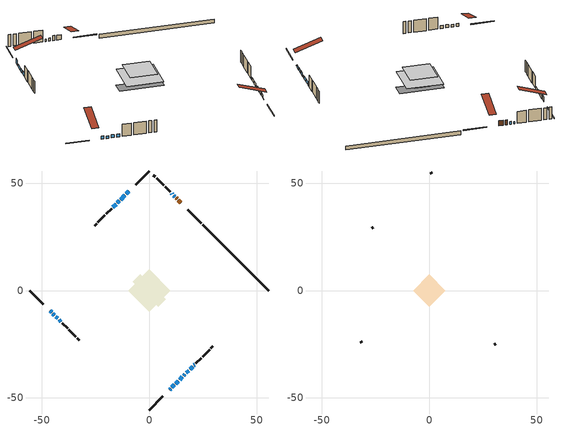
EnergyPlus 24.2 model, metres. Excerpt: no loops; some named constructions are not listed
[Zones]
conditioned space
 floor outside (Floor1 construction): -0.61,0 0,0.61 0.61,0 0,-0.61 z0.15
 floor outside (Floor2 construction): -3.97,0 0,3.97 3.97,0 0,-3.97 z0.15
 floor adiabatic (AdiabaticFloorConstruction): -9.87,0 0,9.87 9.87,0 0,-9.87 z2.59
 floor foundation (Slab1 construction): -7.68,4.13 -4.13,7.68 7.68,-4.13 4.13,-7.68 z-1.37
 wall outside (RimJoist1 construction): 0,-55.63 6.3,-49.34 / -55.63,0 -49.34,-6.3 / 0,55.63 -6.3,49.34 / 24.26,31.37 17.97,37.66 z0.15:0.45
 wall outside (AdiabaticWallConstruction 1): 14.74,40.89 13.61,42.03 / 12.95,42.68 12.53,43.1 z0.15:2.18
 wall outside (AdiabaticWallConstruction): 9.52,-46.11 9.9,-45.73 z0.15:0.36; -46.11,-9.52 -45.5,-10.14 / 10.55,-45.08 11.65,-43.98 / 12.31,-43.33 13.47,-42.16 / -13.94,41.69 -14.8,40.83 / -15.46,40.17 -16.9,38.74 / 17.25,-38.38 18.35,-37.28 / 19.01,-36.63 20.17,-35.46 / -41.98,-13.65 -41.12,-14.51 z0.15:1.37; -9.52,46.11 -10.65,44.98 z0.15:2.23; -11.31,44.32 -13.28,42.35 / -44.84,-10.79 -44.14,-11.49 z0.15:1.14; 14.13,-41.51 15.4,-40.23 / -43.48,-12.15 -42.64,-13 / 11.87,43.76 11.46,44.18 z0.15:1.35; 16.06,-39.57 16.6,-39.03 z0.15:0.91; 10.8,44.83 10.42,45.21 z0.15:1.04; 20.83,-34.81 21.08,-34.55 z0.15:1.29
 wall outside (Wall1 construction): 21.74,-33.9 24.15,-31.48 / -40.46,-15.17 -38.05,-17.58 / -17.55,38.08 -19.96,35.67 / 9.77,45.87 7.36,48.28 z0.15:5.03
 wall outside (Wall2 construction): 24.81,-30.83 28.07,-27.56 / -37.39,-18.24 -34.13,-21.51 / -20.62,35.01 -23.89,31.75 / 6.7,48.93 3.43,52.2 z0.15:5.03
 wall outside (Wall3 construction): 28.73,-26.9 29.62,-26.02 / -33.47,-22.16 -32.58,-23.05 / -24.55,31.09 -25.43,30.2 / 2.77,52.86 1.89,53.74 z0.15:5.03
 wall foundation (FoundationWall1 construction): 55.63,0 24.92,30.71 z-1.37:0.15
 window (WindowConstruction 16): 9.52,-46.11 9.9,-45.74 z0.15:0.35
 window (WindowConstruction 6): -46.11,-9.52 -45.5,-10.14 z0.15:1.37
 window (WindowConstruction 7): -9.52,46.11 -10.65,44.98 z0.15:2.23
 window (WindowConstruction 8): -11.31,44.32 -13.28,42.35 z0.15:1.14
 window (WindowConstruction 9): 10.55,-45.08 11.65,-43.98 z0.15:1.37
 window (WindowConstruction 10): 12.31,-43.33 13.47,-42.16 z0.15:1.37
 window (WindowConstruction 11): 14.13,-41.51 15.4,-40.23 z0.15:1.34
 window (WindowConstruction 12): 16.06,-39.57 16.6,-39.03 z0.15:0.91
 window (WindowConstruction 13): -44.84,-10.79 -44.14,-11.49 z0.15:1.14
 window (WindowConstruction): -13.94,41.69 -14.8,40.83 z0.15:1.37
 window (WindowConstruction 14): -43.48,-12.15 -42.64,-12.99 z0.15:1.34
 window (WindowConstruction 15): 11.87,43.76 11.46,44.17 z0.15:1.34
 window (WindowConstruction 17): 10.8,44.83 10.43,45.21 z0.15:1.04
 window (WindowConstruction 1): -15.46,40.17 -16.89,38.74 z0.15:1.37
 window (WindowConstruction 2): 17.26,-38.38 18.35,-37.28 z0.15:1.37
 window (WindowConstruction 3): 19.01,-36.63 20.17,-35.46 z0.15:1.37
 window (WindowConstruction 4): 20.83,-34.81 21.08,-34.55 z0.15:1.29
 window (WindowConstruction 5): -41.98,-13.65 -41.12,-14.51 z0.15:1.37
 door (Door): 14.74,40.89 13.61,42.03 z0.15:2.18
 door (Door 1): 12.95,42.68 12.53,43.1 z0.15:2.18
 ceiling adiabatic (AdiabaticFloorConstruction): 0,-9.87 9.87,0 0,9.87 -9.87,0 z2.59
attic - vented
 floor to conditioned space (Floor3 construction Reversed): -7.45,0 0,7.45 7.45,0 0,-7.45 z5.03
 wall outside (Wall4 construction): 30.27,-25.36 30.85,-24.79 / -31.93,-23.71 -31.35,-24.28 / -26.09,29.55 -26.66,28.97 / 1.23,54.4 0.66,54.98 z0.15:5.03
 roof outside (Roof1 construction): 8.86,-46.77,5.03 1.61,-39.51,8.45 -0.3,-41.43,8.45 6.95,-48.68,5.03; -46.77,-8.86,5.03 -39.51,-1.61,8.45 -41.43,0.3,8.45 -48.68,-6.95,5.03; -8.86,46.77,5.03 -1.61,39.51,8.45 0.3,41.43,8.45 -6.95,48.68,5.03; 15.4,40.23,5.03 8.14,32.98,8.45 10.06,31.07,8.45 17.31,38.32,5.03
[Material] Roughness=Rough; Thermal Absorptance=0.9
Name | Thickness {m} | Conductivity {W/m-K} | Density {kg/m3} | Specific Heat {J/kg-K} | Solar Absorptance | Visible Absorptance
ceiling loosefill ins | 0.254 | 0.0480833 | 16.02 | 1046.75 | 0.7 | 0.7
ceiling stud and cavity | 0.1397 | 0.114319 | 65.682 | 1177.47 | 0.7 | 0.7
gypsum board | 0.0127 | 0.160291 | 801 | 837.4 | 0.6 | 0.6
[Construction]
Floor3 construction: ceiling loosefill ins, ceiling stud and cavity, gypsum board
[EnergyManagementSystem:Program]
infil_program: Set p_m = 0.14; Set p_s = 0.22; Set s_m = 270; Set s_s = 370; Set z_m = 9.99744; Set z_s = 3.3766069385391626; Set f_t = (((s_m/z_m)^p_m)*((z_s/s_s)^p_s)); Set Tdiff = tin_s-tout_s; Set dT = @Abs Tdiff; Set c = 0.0334; Set Cs = 0.0767; Set Cw = 0.1534; Set n = 0.65; Set sft = (f_t*0.54); Set temp1 = ((c*Cw)*((sft*site_vw_s)^(2*n)))^2; Set Qinf = (((c*Cs*(dT^n))^2)+temp1)^0.5; Set Qinf = (@Max Qinf 0); Set mech_vent_house_fan_sensible_load_act = 0.0; Set mech_vent_house_fan_latent_load_act = 0.0; Set OASupInPb = out_pb_s; Set OASupInTemp = tout_s; Set OASupInW = out_wt_s; Set OASupRho = (@RhoAirFnPbTdbW OASupInPb OASupInTemp OASupInW); Set OASupCp = (@CpAirFnW OASupInW); Set OASupInEnth = (@HFnTdbW OASupInTemp OASupInW); Set ZoneTemp = tin_s; Set ZoneW = win_s; Set ZoneCp = (@CpAirFnW ZoneW); Set ZoneAirEnth = (@HFnTdbW ZoneTemp ZoneW); Set mech_vent_house_fan_cfis_act = 0.0; Set QWHV_cfis_sup = 0.0; Set QWHV_cfis_suppl_sup = 0.0; Set QWHV_cfis_suppl_exh = 0.0; Set Qrange = 0; Set Qrange = Qrange + 0.075 * mech_vent_range_fan_0_sch_s; Set Qbath = 0; Set Qbath = Qbath + 0.033 * mech_vent_bath_fan_0_sch_s; Set Qdryer = 0; Set Qdryer = Qdryer + 0.00308 * clothes_dryer_exhaust_0_sch_s; Set QWHV_sup = 0.00933; Set QWHV_exh = 0.00933; Set Qsupply = QWHV_sup + QWHV_cfis_sup + QWHV_cfis_suppl_sup; Set Qexhaust = Qrange + Qbath + Qdryer + QWHV_exh + QWHV_cfis_suppl_exh; Set Qfan = (@Max Qexhaust Qsupply); Set Qducts = 0; If Qducts < 0; Set Qsupply = Qsupply - Qducts; Else; Set Qexhaust = Qexhaust + Qducts; EndIf; Set Qfan_with_ducts = (@Max Qexhaust Qsupply); Set Qimb = (@Abs (Qsupply - Qexhaust)); If Qinf + Qimb > 0; Set Qtot = Qfan_with_ducts + (Qinf^2) / (Qinf + Qimb); Else; Set Qtot = Qfan_with_ducts; EndIf; Set Qinf_adj = Qtot - Qfan; Set infil_flow_act = Qinf_adj; Set infil_program_Qinf = Qinf_adj; Set infil_program_Qfan = Qfan; Set Qload = Qfan; Set Effectiveness_Sens = 0.0; Set Effectiveness_Lat = 0.0; Set Fan_MFR = Qload * OASupRho; Set ZoneInEnth = OASupInEnth; Set ZoneInTemp = OASupInTemp; If Qload > 0; Set Effectiveness_Sens = Effectiveness_Sens + 0.0093 / Qload * 0.7593076041577603; Set Effectiveness_Lat = Effectiveness_Lat + 0.0093 / Qload * 0.0; EndIf; Set ERVCpMin = (@Min OASupCp ZoneCp); Set ERVSupOutTemp = OASupInTemp + ERVCpMin/OASupCp * Effectiveness_Sens * (ZoneTemp - OASupInTemp); Set ERVSupOutW = OASupInW + ERVCpMin/OASupCp * Effectiveness_Lat * (ZoneW - OASupInW); Set ERVSupOutEnth = (@HFnTdbW ERVSupOutTemp ERVSupOutW); Set ERVSensHeatTrans = Fan_MFR * OASupCp * (ERVSupOutTemp - OASupInTemp); Set ERVTotalHeatTrans = Fan_MFR * (ERVSupOutEnth - OASupInEnth); Set ERVLatHeatTrans = ERVTotalHeatTrans - ERVSensHeatTrans; Set ZoneInEnth = ERVSupOutEnth; Set ZoneInTemp = ERVSupOutTemp; Set FanTotalToCond = Fan_MFR * (ZoneInEnth - ZoneAirEnth); Set FanSensToCond = Fan_MFR * ZoneCp * (ZoneInTemp - ZoneTemp); Set FanLatToCond = FanTotalToCond - FanSensToCond; Set mech_vent_house_fan_sensible_load_act = mech_vent_house_fan_sensible_load_act + FanSensToCond; Set mech_vent_house_fan_latent_load_act = mech_vent_house_fan_latent_load_act + FanLatToCond
total_airflows_program: Set total_infil_flow_rate = 0; Set total_mechvent_flow_rate = 0; Set total_natvent_flow_rate = 0; Set total_whf_flow_rate = 0; Set total_infil_flow_rate = total_infil_flow_rate + (infil_program_Qinf * 1); Set total_mechvent_flow_rate = total_mechvent_flow_rate + (infil_program_Qfan * 1); Set total_natvent_flow_rate = total_natvent_flow_rate + (natural_vent_program_Qnv * 1); Set total_whf_flow_rate = total_whf_flow_rate + (natural_vent_program_Qwhf * 1)
total_loads_program: Set loads_htg_tot = 0; Set loads_clg_tot = 0; If htg_load_cond > 0; Set loads_htg_tot = loads_htg_tot + (htg_load_cond - clg_load_cond) * 1.0; EndIf; Set loads_htg_tot = (@Max loads_htg_tot 0); If clg_load_cond > 0; Set loads_clg_tot = loads_clg_tot + (clg_load_cond - htg_load_cond) * 0.0; EndIf; Set loads_clg_tot = (@Max loads_clg_tot 0)
unmet_hours_program: Set htg_unmet_hours = 0; Set clg_unmet_hours = 0; Set unit_htg_unmet_hours = 0; If ((DayOfYear >= 1) && (DayOfYear <= 365)); Set unit_htg_unmet_hours = unit_htg_unmet_hours + conditioned_space_htg_unmet_s; If unit_htg_unmet_hours > htg_unmet_hours; Set htg_unmet_hours = unit_htg_unmet_hours; EndIf; EndIf
water_heater_EC_adj: If WarmupFlag == 0; Set dhw_e_cons = water_heater_energy + water_heater_on_cycle_parasitic + water_heater_off_cycle_parasitic; Set water_heater_ec_adj_act = 0.0 * dhw_e_cons / 1; EndIf
[EnergyManagementSystem:ProgramCallingManager]
component_loads_program_calling_manager: EndOfZoneTimestepAfterZoneReporting; component_loads_program
fridge_schedule_program_calling_manager: BeginZoneTimestepAfterInitHeatBalance; fridge_schedule_program
furnace_supply_fan_disaggregate_program_calling_manager: EndOfSystemTimestepBeforeHVACReporting; furnace_supply_fan_disaggregate_program
infil_program_calling_manager: BeginZoneTimestepAfterInitHeatBalance; infil_program
natural_vent_program_calling_manager: BeginZoneTimestepAfterInitHeatBalance; natural_vent_program
total_airflows_program_calling_manager: EndOfZoneTimestepAfterZoneReporting; total_airflows_program
total_loads_program_calling_manager: EndOfZoneTimestepAfterZoneReporting; total_loads_program
unmet_hours_program_calling_manager: EndOfZoneTimestepBeforeZoneReporting; unmet_hours_program
water_heater_EC_adj_ProgramManager: EndOfSystemTimestepBeforeHVACReporting; water_heater_EC_adj
[EnergyManagementSystem:OutputVariable] Type of Data in Variable=Summed
Name | EMS Variable | Update Frequency | EMS Program or Subroutine | Units
furnace supply fan disaggregate htg primary | furnace_supply_fan_primary_htg | SystemTimestep | furnace_supply_fan_disaggregate_program | J
loads_htg_tot_peakload_outvar; loads_htg_tot_annual_outvar; Energy Management System Output Variable 1; Energy Management System Output Variable 45 | loads_htg_tot | ZoneTimestep | total_loads_program | J
loads_clg_tot_peakload_outvar; loads_clg_tot_annual_outvar; Energy Management System Output Variable 2; Energy Management System Output Variable 46 | loads_clg_tot | ZoneTimestep | total_loads_program | J
htg_unmet_hours_annual_outvar; Energy Management System Output Variable 3 | htg_unmet_hours | ZoneTimestep | unmet_hours_program | hr
clg_unmet_hours_annual_outvar; Energy Management System Output Variable 4 | clg_unmet_hours | ZoneTimestep | unmet_hours_program | hr
loads_htg_roofs_annual_outvar; Energy Management System Output Variable 5 | loads_htg_roofs | ZoneTimestep | component_loads_program | J
loads_htg_ceilings_annual_outvar; Energy Management System Output Variable 6 | loads_htg_ceilings | ZoneTimestep | component_loads_program | J
loads_htg_walls_annual_outvar; Energy Management System Output Variable 7 | loads_htg_walls | ZoneTimestep | component_loads_program | J
loads_htg_rim_joists_annual_outvar; Energy Management System Output Variable 8 | loads_htg_rim_joists | ZoneTimestep | component_loads_program | J
loads_htg_foundation_walls_annual_outvar; Energy Management System Output Variable 9 | loads_htg_foundation_walls | ZoneTimestep | component_loads_program | J
loads_htg_doors_annual_outvar; Energy Management System Output Variable 10 | loads_htg_doors | ZoneTimestep | component_loads_program | J
loads_htg_windows_conduction_annual_outvar; Energy Management System Output Variable 11 | loads_htg_windows_conduction | ZoneTimestep | component_loads_program | J
loads_htg_windows_solar_annual_outvar; Energy Management System Output Variable 12 | loads_htg_windows_solar | ZoneTimestep | component_loads_program | J
loads_htg_skylights_conduction_annual_outvar; Energy Management System Output Variable 13 | loads_htg_skylights_conduction | ZoneTimestep | component_loads_program | J
loads_htg_skylights_solar_annual_outvar; Energy Management System Output Variable 14 | loads_htg_skylights_solar | ZoneTimestep | component_loads_program | J
loads_htg_floors_annual_outvar; Energy Management System Output Variable 15 | loads_htg_floors | ZoneTimestep | component_loads_program | J
loads_htg_slabs_annual_outvar; Energy Management System Output Variable 16 | loads_htg_slabs | ZoneTimestep | component_loads_program | J
loads_htg_internal_mass_annual_outvar; Energy Management System Output Variable 17 | loads_htg_internal_mass | ZoneTimestep | component_loads_program | J
loads_htg_infil_annual_outvar; Energy Management System Output Variable 18 | loads_htg_infil | ZoneTimestep | component_loads_program | J
loads_htg_natvent_annual_outvar; Energy Management System Output Variable 19 | loads_htg_natvent | ZoneTimestep | component_loads_program | J
loads_htg_mechvent_annual_outvar; Energy Management System Output Variable 20 | loads_htg_mechvent | ZoneTimestep | component_loads_program | J
loads_htg_whf_annual_outvar; Energy Management System Output Variable 21 | loads_htg_whf | ZoneTimestep | component_loads_program | J
loads_htg_ducts_annual_outvar; Energy Management System Output Variable 22 | loads_htg_ducts | ZoneTimestep | component_loads_program | J
loads_htg_intgains_annual_outvar; Energy Management System Output Variable 23 | loads_htg_intgains | ZoneTimestep | component_loads_program | J
loads_htg_lighting_annual_outvar; Energy Management System Output Variable 24 | loads_htg_lighting | ZoneTimestep | component_loads_program | J
loads_clg_roofs_annual_outvar; Energy Management System Output Variable 25 | loads_clg_roofs | ZoneTimestep | component_loads_program | J
loads_clg_ceilings_annual_outvar; Energy Management System Output Variable 26 | loads_clg_ceilings | ZoneTimestep | component_loads_program | J
loads_clg_walls_annual_outvar; Energy Management System Output Variable 27 | loads_clg_walls | ZoneTimestep | component_loads_program | J
loads_clg_rim_joists_annual_outvar; Energy Management System Output Variable 28 | loads_clg_rim_joists | ZoneTimestep | component_loads_program | J
loads_clg_foundation_walls_annual_outvar; Energy Management System Output Variable 29 | loads_clg_foundation_walls | ZoneTimestep | component_loads_program | J
loads_clg_doors_annual_outvar; Energy Management System Output Variable 30 | loads_clg_doors | ZoneTimestep | component_loads_program | J
loads_clg_windows_conduction_annual_outvar; Energy Management System Output Variable 31 | loads_clg_windows_conduction | ZoneTimestep | component_loads_program | J
loads_clg_windows_solar_annual_outvar; Energy Management System Output Variable 32 | loads_clg_windows_solar | ZoneTimestep | component_loads_program | J
loads_clg_skylights_conduction_annual_outvar; Energy Management System Output Variable 33 | loads_clg_skylights_conduction | ZoneTimestep | component_loads_program | J
loads_clg_skylights_solar_annual_outvar; Energy Management System Output Variable 34 | loads_clg_skylights_solar | ZoneTimestep | component_loads_program | J
loads_clg_floors_annual_outvar; Energy Management System Output Variable 35 | loads_clg_floors | ZoneTimestep | component_loads_program | J
loads_clg_slabs_annual_outvar; Energy Management System Output Variable 36 | loads_clg_slabs | ZoneTimestep | component_loads_program | J
loads_clg_internal_mass_annual_outvar; Energy Management System Output Variable 37 | loads_clg_internal_mass | ZoneTimestep | component_loads_program | J
loads_clg_infil_annual_outvar; Energy Management System Output Variable 38 | loads_clg_infil | ZoneTimestep | component_loads_program | J
loads_clg_natvent_annual_outvar; Energy Management System Output Variable 39 | loads_clg_natvent | ZoneTimestep | component_loads_program | J
loads_clg_mechvent_annual_outvar; Energy Management System Output Variable 40 | loads_clg_mechvent | ZoneTimestep | component_loads_program | J
loads_clg_whf_annual_outvar; Energy Management System Output Variable 41 | loads_clg_whf | ZoneTimestep | component_loads_program | J
loads_clg_ducts_annual_outvar; Energy Management System Output Variable 42 | loads_clg_ducts | ZoneTimestep | component_loads_program | J
loads_clg_intgains_annual_outvar; Energy Management System Output Variable 43 | loads_clg_intgains | ZoneTimestep | component_loads_program | J
loads_clg_lighting_annual_outvar; Energy Management System Output Variable 44 | loads_clg_lighting | ZoneTimestep | component_loads_program | J
[Schedule:Day:Interval]
interior lighting schedule day: No, 01:00, 0.108182, 04:00, 0.0901515, 05:00, 0.0991667, 06:00, 0.162273, 07:00, 0.270455, 08:00, 0.342576, 10:00, 0.369621, 11:00, 0.351591, 12:00, 0.333561, 13:00, 0.324545, 14:00, 0.31553, 15:00, 0.333561, 16:00, 0.369621, 17:00, 0.450758, 18:00, 0.585985, 19:00, 0.775303, 20:00, 0.955606, 21:00, 0.991667, 22:00, 0.712197, 23:00, 0.360606, 24:00, 0.162273
interior lighting schedule day 1: No, 01:00, 0.100909, 04:00, 0.0840909, 05:00, 0.0925, 06:00, 0.151364, 07:00, 0.252273, 08:00, 0.319545, 10:00, 0.344773, 11:00, 0.327955, 12:00, 0.311136, 13:00, 0.302727, 14:00, 0.294318, 15:00, 0.311136, 16:00, 0.344773, 17:00, 0.420455, 18:00, 0.546591, 19:00, 0.723182, 20:00, 0.891364, 21:00, 0.925, 22:00, 0.664318, 23:00, 0.336364, 24:00, 0.151364
interior lighting schedule day 2: No, 01:00, 0.0927273, 04:00, 0.0772727, 05:00, 0.085, 06:00, 0.139091, 07:00, 0.231818, 08:00, 0.293636, 10:00, 0.316818, 11:00, 0.301364, 12:00, 0.285909, 13:00, 0.278182, 14:00, 0.270455, 15:00, 0.285909, 16:00, 0.316818, 17:00, 0.386364, 18:00, 0.502273, 19:00, 0.664545, 20:00, 0.819091, 21:00, 0.85, 22:00, 0.610455, 23:00, 0.309091, 24:00, 0.139091
interior lighting schedule day 3: No, 01:00, 0.0845455, 04:00, 0.0704545, 05:00, 0.0775, 06:00, 0.126818, 07:00, 0.211364, 08:00, 0.267727, 10:00, 0.288864, 11:00, 0.274773, 12:00, 0.260682, 13:00, 0.253636, 14:00, 0.246591, 15:00, 0.260682, 16:00, 0.288864, 17:00, 0.352273, 18:00, 0.457955, 19:00, 0.605909, 20:00, 0.746818, 21:00, 0.775, 22:00, 0.556591, 23:00, 0.281818, 24:00, 0.126818
interior lighting schedule day 4: No, 01:00, 0.0763636, 04:00, 0.0636364, 05:00, 0.07, 06:00, 0.114545, 07:00, 0.190909, 08:00, 0.241818, 10:00, 0.260909, 11:00, 0.248182, 12:00, 0.235455, 13:00, 0.229091, 14:00, 0.222727, 15:00, 0.235455, 16:00, 0.260909, 17:00, 0.318182, 18:00, 0.413636, 19:00, 0.547273, 20:00, 0.674545, 21:00, 0.7, 22:00, 0.502727, 23:00, 0.254545, 24:00, 0.114545
interior lighting schedule day 5: No, 01:00, 0.0727273, 04:00, 0.0606061, 05:00, 0.0666667, 06:00, 0.109091, 07:00, 0.181818, 08:00, 0.230303, 10:00, 0.248485, 11:00, 0.236364, 12:00, 0.224242, 13:00, 0.218182, 14:00, 0.212121, 15:00, 0.224242, 16:00, 0.248485, 17:00, 0.30303, 18:00, 0.393939, 19:00, 0.521212, 20:00, 0.642424, 21:00, 0.666667, 22:00, 0.478788, 23:00, 0.242424, 24:00, 0.109091
interior lighting schedule day 6: No, 01:00, 0.0745455, 04:00, 0.0621212, 05:00, 0.0683333, 06:00, 0.111818, 07:00, 0.186364, 08:00, 0.236061, 10:00, 0.254697, 11:00, 0.242273, 12:00, 0.229848, 13:00, 0.223636, 14:00, 0.217424, 15:00, 0.229848, 16:00, 0.254697, 17:00, 0.310606, 18:00, 0.403788, 19:00, 0.534242, 20:00, 0.658485, 21:00, 0.683333, 22:00, 0.490758, 23:00, 0.248485, 24:00, 0.111818
interior lighting schedule day 7: No, 01:00, 0.08, 04:00, 0.0666667, 05:00, 0.0733333, 06:00, 0.12, 07:00, 0.2, 08:00, 0.253333, 10:00, 0.273333, 11:00, 0.26, 12:00, 0.246667, 13:00, 0.24, 14:00, 0.233333, 15:00, 0.246667, 16:00, 0.273333, 17:00, 0.333333, 18:00, 0.433333, 19:00, 0.573333, 20:00, 0.706667, 21:00, 0.733333, 22:00, 0.526667, 23:00, 0.266667, 24:00, 0.12
interior lighting schedule day 8: No, 01:00, 0.0890909, 04:00, 0.0742424, 05:00, 0.0816667, 06:00, 0.133636, 07:00, 0.222727, 08:00, 0.282121, 10:00, 0.304394, 11:00, 0.289545, 12:00, 0.274697, 13:00, 0.267273, 14:00, 0.259848, 15:00, 0.274697, 16:00, 0.304394, 17:00, 0.371212, 18:00, 0.482576, 19:00, 0.638485, 20:00, 0.78697, 21:00, 0.816667, 22:00, 0.586515, 23:00, 0.29697, 24:00, 0.133636
interior lighting schedule day 9: No, 01:00, 0.0972727, 04:00, 0.0810606, 05:00, 0.0891667, 06:00, 0.145909, 07:00, 0.243182, 08:00, 0.30803, 10:00, 0.332348, 11:00, 0.316136, 12:00, 0.299924, 13:00, 0.291818, 14:00, 0.283712, 15:00, 0.299924, 16:00, 0.332348, 17:00, 0.405303, 18:00, 0.526894, 19:00, 0.697121, 20:00, 0.859242, 21:00, 0.891667, 22:00, 0.640379, 23:00, 0.324242, 24:00, 0.145909
interior lighting schedule day 10: No, 01:00, 0.105455, 04:00, 0.0878788, 05:00, 0.0966667, 06:00, 0.158182, 07:00, 0.263636, 08:00, 0.333939, 10:00, 0.360303, 11:00, 0.342727, 12:00, 0.325152, 13:00, 0.316364, 14:00, 0.307576, 15:00, 0.325152, 16:00, 0.360303, 17:00, 0.439394, 18:00, 0.571212, 19:00, 0.755758, 20:00, 0.931515, 21:00, 0.966667, 22:00, 0.694242, 23:00, 0.351515, 24:00, 0.158182
interior lighting schedule day 11: No, 01:00, 0.109091, 04:00, 0.0909091, 05:00, 0.1, 06:00, 0.163636, 07:00, 0.272727, 08:00, 0.345455, 10:00, 0.372727, 11:00, 0.354545, 12:00, 0.336364, 13:00, 0.327273, 14:00, 0.318182, 15:00, 0.336364, 16:00, 0.372727, 17:00, 0.454545, 18:00, 0.590909, 19:00, 0.781818, 20:00, 0.963636, 21:00, 1, 22:00, 0.718182, 23:00, 0.363636, 24:00, 0.163636
interior lighting schedule default day; occupants schedule default day; clothes dryer schedule default day; cooking range schedule default day; mech vent bath fan 0 schedule default day; mech vent range fan 0 schedule default day; misc plug loads schedule default day; general water use schedule default day; clothes dryer exhaust 0 schedule default day; cooling season schedule day; cooling season schedule day 2; cooling season schedule default day; exterior lighting schedule default day; natural vent schedule default day: No, 24:00, 0
occupants schedule day: No, 05:00, 0.426829, 06:00, 0.719512, 07:00, 1, 08:00, 0.670732, 09:00, 0.329268, 14:00, 0.170732, 15:00, 0.231707, 16:00, 0.329268, 17:00, 0.5, 18:00, 0.670732, 19:00, 0.829268, 21:00, 1, 22:00, 0.853659, 23:00, 0.646341, 24:00, 0.426829
clothes dryer schedule day; clothes dryer exhaust 0 schedule day: No, 01:00, 0.123457, 02:00, 0.0740741, 03:00, 0.0493827, 04:00, 0.0246914, 05:00, 0.0493827, 06:00, 0.0740741, 07:00, 0.197531, 08:00, 0.395062, 09:00, 0.592593, 10:00, 0.839506, 11:00, 0.962963, 12:00, 1, 13:00, 0.91358, 14:00, 0.82716, 15:00, 0.716049, 16:00, 0.753086, 17:00, 0.679012, 18:00, 0.666667, 20:00, 0.62963, 21:00, 0.641975, 22:00, 0.666667, 23:00, 0.54321, 24:00, 0.296296
cooking range schedule day: No, 05:00, 0.0597015, 06:00, 0.11194, 07:00, 0.171642, 08:00, 0.291045, 11:00, 0.343284, 12:00, 0.402985, 13:00, 0.462687, 14:00, 0.343284, 15:00, 0.291045, 16:00, 0.402985, 17:00, 0.567164, 18:00, 1, 19:00, 0.850746, 20:00, 0.432836, 21:00, 0.291045, 22:00, 0.231343, 23:00, 0.171642, 24:00, 0.11194
mech vent bath fan 0 schedule day: No, 07:00, 0, 08:00, 1, 09:00, 0.2, 24:00, 0
mech vent range fan 0 schedule day: No, 18:00, 0, 19:00, 1, 20:00, 0.2, 24:00, 0
misc plug loads schedule day: No, 06:00, 0.705882, 07:00, 0.745098, 08:00, 0.803922, 15:00, 0.823529, 16:00, 0.862745, 17:00, 0.921569, 18:00, 0.980392, 19:00, 1, 20:00, 0.980392, 21:00, 0.941176, 22:00, 0.862745, 23:00, 0.784314, 24:00, 0.72549
general water use schedule day: No, 01:00, 0.315068, 03:00, 0.287671, 04:00, 0.342466, 05:00, 0.369863, 06:00, 0.520548, 07:00, 0.60274, 08:00, 0.534247, 10:00, 0.506849, 11:00, 0.465753, 14:00, 0.479452, 15:00, 0.534247, 16:00, 0.589041, 17:00, 0.69863, 18:00, 0.876712, 19:00, 0.890411, 20:00, 0.986301, 21:00, 1, 22:00, 0.863014, 23:00, 0.616438, 24:00, 0.465753
cooling season schedule day 1: No, 24:00, 1
exterior lighting schedule day: No, 01:00, 0.566667, 03:00, 0.524167, 05:00, 0.495833, 06:00, 0.5525, 07:00, 0.623333, 08:00, 0.580833, 09:00, 0.439167, 10:00, 0.354167, 12:00, 0.34, 13:00, 0.354167, 14:00, 0.396667, 15:00, 0.425, 16:00, 0.495833, 17:00, 0.623333, 18:00, 0.793333, 19:00, 0.906667, 20:00, 0.963333, 21:00, 0.991667, 22:00, 0.920833, 23:00, 0.793333, 24:00, 0.665833
exterior lighting schedule day 1: No, 01:00, 0.528571, 03:00, 0.488929, 05:00, 0.4625, 06:00, 0.515357, 07:00, 0.581429, 08:00, 0.541786, 09:00, 0.409643, 10:00, 0.330357, 12:00, 0.317143, 13:00, 0.330357, 14:00, 0.37, 15:00, 0.396429, 16:00, 0.4625, 17:00, 0.581429, 18:00, 0.74, 19:00, 0.845714, 20:00, 0.898571, 21:00, 0.925, 22:00, 0.858929, 23:00, 0.74, 24:00, 0.621071
exterior lighting schedule day 10: No, 01:00, 0.552381, 03:00, 0.510952, 05:00, 0.483333, 06:00, 0.538571, 07:00, 0.607619, 08:00, 0.56619, 09:00, 0.428095, 10:00, 0.345238, 12:00, 0.331429, 13:00, 0.345238, 14:00, 0.386667, 15:00, 0.414286, 16:00, 0.483333, 17:00, 0.607619, 18:00, 0.773333, 19:00, 0.88381, 20:00, 0.939048, 21:00, 0.966667, 22:00, 0.897619, 23:00, 0.773333, 24:00, 0.649048
exterior lighting schedule day 11: No, 01:00, 0.571429, 03:00, 0.528571, 05:00, 0.5, 06:00, 0.557143, 07:00, 0.628571, 08:00, 0.585714, 09:00, 0.442857, 10:00, 0.357143, 12:00, 0.342857, 13:00, 0.357143, 14:00, 0.4, 15:00, 0.428571, 16:00, 0.5, 17:00, 0.628571, 18:00, 0.8, 19:00, 0.914286, 20:00, 0.971429, 21:00, 1, 22:00, 0.928571, 23:00, 0.8, 24:00, 0.671429
exterior lighting schedule day 2: No, 01:00, 0.485714, 03:00, 0.449286, 05:00, 0.425, 06:00, 0.473571, 07:00, 0.534286, 08:00, 0.497857, 09:00, 0.376429, 10:00, 0.303571, 12:00, 0.291429, 13:00, 0.303571, 14:00, 0.34, 15:00, 0.364286, 16:00, 0.425, 17:00, 0.534286, 18:00, 0.68, 19:00, 0.777143, 20:00, 0.825714, 21:00, 0.85, 22:00, 0.789286, 23:00, 0.68, 24:00, 0.570714
exterior lighting schedule day 3: No, 01:00, 0.442857, 03:00, 0.409643, 05:00, 0.3875, 06:00, 0.431786, 07:00, 0.487143, 08:00, 0.453929, 09:00, 0.343214, 10:00, 0.276786, 12:00, 0.265714, 13:00, 0.276786, 14:00, 0.31, 15:00, 0.332143, 16:00, 0.3875, 17:00, 0.487143, 18:00, 0.62, 19:00, 0.708571, 20:00, 0.752857, 21:00, 0.775, 22:00, 0.719643, 23:00, 0.62, 24:00, 0.520357
exterior lighting schedule day 4: No, 01:00, 0.4, 03:00, 0.37, 05:00, 0.35, 06:00, 0.39, 07:00, 0.44, 08:00, 0.41, 09:00, 0.31, 10:00, 0.25, 12:00, 0.24, 13:00, 0.25, 14:00, 0.28, 15:00, 0.3, 16:00, 0.35, 17:00, 0.44, 18:00, 0.56, 19:00, 0.64, 20:00, 0.68, 21:00, 0.7, 22:00, 0.65, 23:00, 0.56, 24:00, 0.47
exterior lighting schedule day 5: No, 01:00, 0.380952, 03:00, 0.352381, 05:00, 0.333333, 06:00, 0.371429, 07:00, 0.419048, 08:00, 0.390476, 09:00, 0.295238, 10:00, 0.238095, 12:00, 0.228571, 13:00, 0.238095, 14:00, 0.266667, 15:00, 0.285714, 16:00, 0.333333, 17:00, 0.419048, 18:00, 0.533333, 19:00, 0.609524, 20:00, 0.647619, 21:00, 0.666667, 22:00, 0.619048, 23:00, 0.533333, 24:00, 0.447619
exterior lighting schedule day 6: No, 01:00, 0.390476, 03:00, 0.36119, 05:00, 0.341667, 06:00, 0.380714, 07:00, 0.429524, 08:00, 0.400238, 09:00, 0.302619, 10:00, 0.244048, 12:00, 0.234286, 13:00, 0.244048, 14:00, 0.273333, 15:00, 0.292857, 16:00, 0.341667, 17:00, 0.429524, 18:00, 0.546667, 19:00, 0.624762, 20:00, 0.66381, 21:00, 0.683333, 22:00, 0.634524, 23:00, 0.546667, 24:00, 0.45881
exterior lighting schedule day 7: No, 01:00, 0.419048, 03:00, 0.387619, 05:00, 0.366667, 06:00, 0.408571, 07:00, 0.460952, 08:00, 0.429524, 09:00, 0.324762, 10:00, 0.261905, 12:00, 0.251429, 13:00, 0.261905, 14:00, 0.293333, 15:00, 0.314286, 16:00, 0.366667, 17:00, 0.460952, 18:00, 0.586667, 19:00, 0.670476, 20:00, 0.712381, 21:00, 0.733333, 22:00, 0.680952, 23:00, 0.586667, 24:00, 0.492381
exterior lighting schedule day 8: No, 01:00, 0.466667, 03:00, 0.431667, 05:00, 0.408333, 06:00, 0.455, 07:00, 0.513333, 08:00, 0.478333, 09:00, 0.361667, 10:00, 0.291667, 12:00, 0.28, 13:00, 0.291667, 14:00, 0.326667, 15:00, 0.35, 16:00, 0.408333, 17:00, 0.513333, 18:00, 0.653333, 19:00, 0.746667, 20:00, 0.793333, 21:00, 0.816667, 22:00, 0.758333, 23:00, 0.653333, 24:00, 0.548333
exterior lighting schedule day 9: No, 01:00, 0.509524, 03:00, 0.47131, 05:00, 0.445833, 06:00, 0.496786, 07:00, 0.560476, 08:00, 0.522262, 09:00, 0.394881, 10:00, 0.318452, 12:00, 0.305714, 13:00, 0.318452, 14:00, 0.356667, 15:00, 0.382143, 16:00, 0.445833, 17:00, 0.560476, 18:00, 0.713333, 19:00, 0.815238, 20:00, 0.86619, 21:00, 0.891667, 22:00, 0.827976, 23:00, 0.713333, 24:00, 0.59869
[Schedule:Week:Daily]
clothes dryer exhaust 0 schedule Week Rule - Jan1-Dec31: clothes dryer exhaust 0 schedule day, clothes dryer exhaust 0 schedule day, clothes dryer exhaust 0 schedule day, clothes dryer exhaust 0 schedule day, clothes dryer exhaust 0 schedule day, clothes dryer exhaust 0 schedule day, clothes dryer exhaust 0 schedule day, clothes dryer exhaust 0 schedule default day, clothes dryer exhaust 0 schedule default day, clothes dryer exhaust 0 schedule default day, clothes dryer exhaust 0 schedule default day, clothes dryer exhaust 0 schedule default day
cooling season schedule Week Rule - Jan1-May26: cooling season schedule day, cooling season schedule day, cooling season schedule day, cooling season schedule day, cooling season schedule day, cooling season schedule day, cooling season schedule day, cooling season schedule default day, cooling season schedule default day, cooling season schedule default day, cooling season schedule default day, cooling season schedule default day
cooling season schedule Week Rule - May27-Jun2: cooling season schedule day, cooling season schedule day, cooling season schedule day, cooling season schedule day, cooling season schedule day, cooling season schedule day 1, cooling season schedule day 1, cooling season schedule default day, cooling season schedule default day, cooling season schedule default day, cooling season schedule default day, cooling season schedule default day
cooling season schedule Week Rule - Jun3-Aug25: cooling season schedule day 1, cooling season schedule day 1, cooling season schedule day 1, cooling season schedule day 1, cooling season schedule day 1, cooling season schedule day 1, cooling season schedule day 1, cooling season schedule default day, cooling season schedule default day, cooling season schedule default day, cooling season schedule default day, cooling season schedule default day
cooling season schedule Week Rule - Aug26-Sep1: cooling season schedule day 1, cooling season schedule day 1, cooling season schedule day 1, cooling season schedule day 1, cooling season schedule day 1, cooling season schedule day 1, cooling season schedule day 2, cooling season schedule default day, cooling season schedule default day, cooling season schedule default day, cooling season schedule default day, cooling season schedule default day
cooling season schedule Week Rule - Sep2-Dec31: cooling season schedule day 2, cooling season schedule day 2, cooling season schedule day 2, cooling season schedule day 2, cooling season schedule day 2, cooling season schedule day 2, cooling season schedule day 2, cooling season schedule default day, cooling season schedule default day, cooling season schedule default day, cooling season schedule default day, cooling season schedule default day
exterior lighting schedule Week Rule - Oct7-Oct27: exterior lighting schedule day 9, exterior lighting schedule day 9, exterior lighting schedule day 9, exterior lighting schedule day 9, exterior lighting schedule day 9, exterior lighting schedule day 9, exterior lighting schedule day 9, exterior lighting schedule default day, exterior lighting schedule default day, exterior lighting schedule default day, exterior lighting schedule default day, exterior lighting schedule default day
exterior lighting schedule Week Rule - Oct28-Nov3: exterior lighting schedule day 9, exterior lighting schedule day 9, exterior lighting schedule day 9, exterior lighting schedule day 9, exterior lighting schedule day 10, exterior lighting schedule day 10, exterior lighting schedule day 10, exterior lighting schedule default day, exterior lighting schedule default day, exterior lighting schedule default day, exterior lighting schedule default day, exterior lighting schedule default day
exterior lighting schedule Week Rule - Nov4-Nov24: exterior lighting schedule day 10, exterior lighting schedule day 10, exterior lighting schedule day 10, exterior lighting schedule day 10, exterior lighting schedule day 10, exterior lighting schedule day 10, exterior lighting schedule day 10, exterior lighting schedule default day, exterior lighting schedule default day, exterior lighting schedule default day, exterior lighting schedule default day, exterior lighting schedule default day
exterior lighting schedule Week Rule - Nov25-Dec1: exterior lighting schedule day 10, exterior lighting schedule day 10, exterior lighting schedule day 10, exterior lighting schedule day 10, exterior lighting schedule day 10, exterior lighting schedule day 10, exterior lighting schedule day 11, exterior lighting schedule default day, exterior lighting schedule default day, exterior lighting schedule default day, exterior lighting schedule default day, exterior lighting schedule default day
exterior lighting schedule Week Rule - Dec2-Dec31: exterior lighting schedule day 11, exterior lighting schedule day 11, exterior lighting schedule day 11, exterior lighting schedule day 11, exterior lighting schedule day 11, exterior lighting schedule day 11, exterior lighting schedule day 11, exterior lighting schedule default day, exterior lighting schedule default day, exterior lighting schedule default day, exterior lighting schedule default day, exterior lighting schedule default day
natural vent schedule Week Rule - Jan1-Dec31: natural vent schedule default day, natural vent schedule default day, natural vent schedule default day, natural vent schedule default day, natural vent schedule default day, natural vent schedule default day, natural vent schedule default day, natural vent schedule default day, natural vent schedule default day, natural vent schedule default day, natural vent schedule default day, natural vent schedule default day
[Schedule:Year]
clothes dryer exhaust 0 schedule: clothes dryer exhaust 0 schedule Week Rule - Jan1-Dec31, 1, 1, 12, 31
cooling season schedule: cooling season schedule Week Rule - Jan1-May26, 1, 1, 5, 26, cooling season schedule Week Rule - May27-Jun2, 5, 27, 6, 2, cooling season schedule Week Rule - Jun3-Aug25, 6, 3, 8, 25, cooling season schedule Week Rule - Aug26-Sep1, 8, 26, 9, 1, cooling season schedule Week Rule - Sep2-Dec31, 9, 2, 12, 31
natural vent schedule: natural vent schedule Week Rule - Jan1-Dec31, 1, 1, 12, 31
